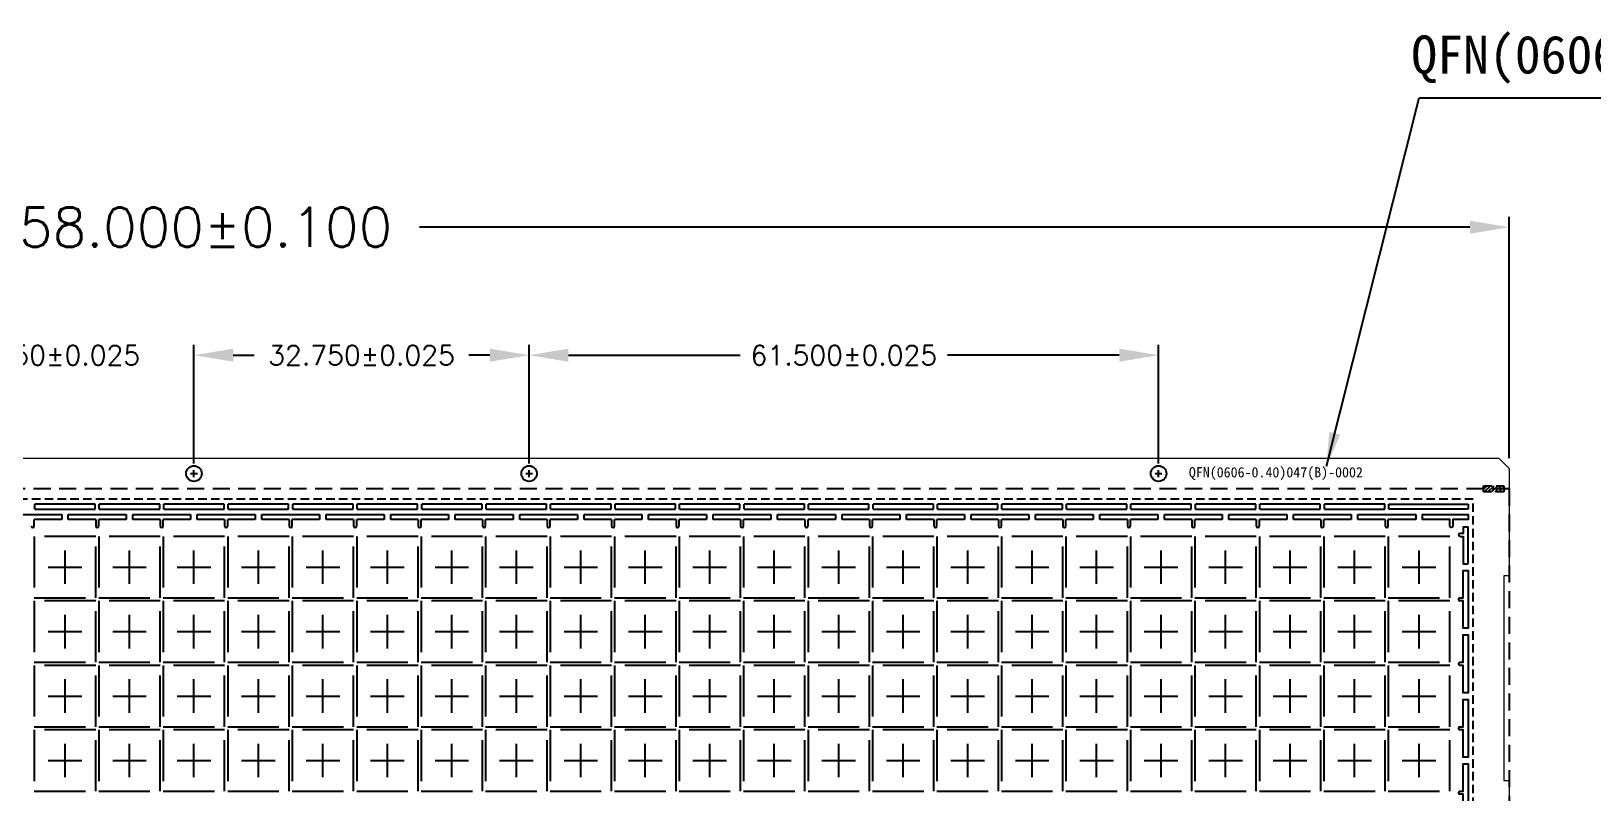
# Model space of a CAD drawing. Header units: inches. Extents: x 5 to 403, y 5 to 265.
# Drawn here: x 88.87 to 134.64, y 98.72 to 121.05 of the extents above; entities that cross this region are included whole.
import ezdxf

# ---------------------------------------------------------------- set-up
doc = ezdxf.new("R2010")
doc.units = ezdxf.units.IN
doc.header["$MEASUREMENT"] = 0
for name, pattern in [('CENTER', [2, 1.25, -0.25, 0.25, -0.25]), ('DASHED', [0.75, 0.5, -0.25]), ('HIDDEN', [0.375, 0.25, -0.125])]:
    doc.linetypes.add(name, pattern=pattern)
for name, color, linetype in [('1（实线、SECTION图示等）', 7, 'Continuous'), ('CEN(中心线)', 1, 'CENTER'), ('DIM(尺寸标注）', 4, 'Continuous'), ('EFFECTIVE AREA（塑封区域）', 4, 'HIDDEN'), ('PKG LINE（虚线）', 2, 'HIDDEN'), ('Tape(胶带、实线）', 4, 'Continuous')]:
    doc.layers.add(name, color=color, linetype=linetype)
doc.styles.add('SIMPLEX', font='SIMPLEX')
doc.styles.get("Standard").update_dxf_attribs({"font": ''})
doc.styles.add('宋体', font='')
doc.styles.get('Standard').set_extended_font_data('SimSun')
doc.styles.get('宋体').set_extended_font_data('SimSun')
doc.dimstyles.get("Standard").update_dxf_attribs({"dimtxt": 0.18, "dimasz": 0.18, "dimexe": 0.18, "dimexo": 0.0625, "dimgap": 0.09, "dimtad": 0, "dimtih": 1, "dimtoh": 1, "dimdec": 4, "dimzin": 0, "dimdsep": 46, "dimtxsty": 'Standard', "dimcen": 0.09, "dimadec": 0, "dimazin": 0, "dimtfac": 1, "dimtdec": 4, "dimtofl": 0, "dimtmove": 0, "dimatfit": 3, "dimfxl": 0, "dimtolj": 1, "dimtzin": 0, "dimarcsym": 0})

msp = doc.modelspace()

# ---------------------------------------------------------------- hatches: boundary and pattern name
at = {"layer": 'DIM(尺寸标注）'}
h = msp.add_hatch(dxfattribs=at)
h.set_pattern_fill('ANSI31', color=256, scale=0.6, style=0)
h.set_pattern_definition([(45, (-224.63369, 107.40307), (-0.053033009, 0.053033009), [])])
h.paths.add_polyline_path([(54.93635, 107.7195), (54.93635, 107.5395), (55.53635, 107.5395), (55.53635, 107.7195)])
h.paths.add_polyline_path([(54.93635, 85.9395), (54.93635, 86.1195), (55.53635, 86.1195), (55.53635, 85.9395)])
h.paths.add_polyline_path([(131.43635, 86.1195), (131.43635, 85.9395), (132.03635, 85.9395), (132.03635, 86.1195)])
h.paths.add_polyline_path([(131.43635, 107.5395), (131.43635, 107.7195), (132.03635, 107.7195), (132.03635, 107.5395)])

# ---------------------------------------------------------------- linework, layer by layer
at = {"layer": '1（实线、SECTION图示等）'}
for p, q in [((90.74135, 107.1795, 0.1444), (88.97135, 107.1795, 0.1444)), ((88.97135, 107.0295, 0.1444), (88.97135, 107.1795, 0.1444)), ((90.74135, 107.0295, 0.1444), (90.74135, 107.1795, 0.1444)), ((92.63135, 107.1795, 0.1444), (90.86135, 107.1795, 0.1444)), ((90.86135, 107.0295, 0.1444), (90.86135, 107.1795, 0.1444)), ((92.63135, 107.0295, 0.1444), (92.63135, 107.1795, 0.1444)), ((94.52135, 107.1795, 0.1444), (92.75135, 107.1795, 0.1444)), ((92.75135, 107.0295, 0.1444), (92.75135, 107.1795, 0.1444)), ((94.52135, 107.0295, 0.1444), (94.52135, 107.1795, 0.1444)), ((96.41135, 107.1795, 0.1444), (94.64135, 107.1795, 0.1444)), ((94.64135, 107.0295, 0.1444), (94.64135, 107.1795, 0.1444)), ((96.41135, 107.0295, 0.1444), (96.41135, 107.1795, 0.1444)), ((98.30135, 107.1795, 0.1444), (96.53135, 107.1795, 0.1444)), ((96.53135, 107.0295, 0.1444), (96.53135, 107.1795, 0.1444)), ((98.30135, 107.0295, 0.1444), (98.30135, 107.1795, 0.1444)), ((100.19135, 107.1795, 0.1444), (98.42135, 107.1795, 0.1444)), ((98.42135, 107.0295, 0.1444), (98.42135, 107.1795, 0.1444)), ((100.19135, 107.0295, 0.1444), (100.19135, 107.1795, 0.1444)), ((102.08135, 107.1795, 0.1444), (100.31135, 107.1795, 0.1444)), ((100.31135, 107.0295, 0.1444), (100.31135, 107.1795, 0.1444)), ((102.08135, 107.0295, 0.1444), (102.08135, 107.1795, 0.1444)), ((103.97135, 107.1795, 0.1444), (102.20135, 107.1795, 0.1444)), ((102.20135, 107.0295, 0.1444), (102.20135, 107.1795, 0.1444)), ((103.97135, 107.0295, 0.1444), (103.97135, 107.1795, 0.1444)), ((105.86135, 107.1795, 0.1444), (104.09135, 107.1795, 0.1444)), ((104.09135, 107.0295, 0.1444), (104.09135, 107.1795, 0.1444)), ((105.86135, 107.0295, 0.1444), (105.86135, 107.1795, 0.1444)), ((107.75135, 107.1795, 0.1444), (105.98135, 107.1795, 0.1444)), ((105.98135, 107.0295, 0.1444), (105.98135, 107.1795, 0.1444)), ((107.75135, 107.0295, 0.1444), (107.75135, 107.1795, 0.1444)), ((109.64135, 107.1795, 0.1444), (107.87135, 107.1795, 0.1444)), ((107.87135, 107.0295, 0.1444), (107.87135, 107.1795, 0.1444)), ((109.64135, 107.0295, 0.1444), (109.64135, 107.1795, 0.1444)), ((111.53135, 107.1795, 0.1444), (109.76135, 107.1795, 0.1444)), ((109.76135, 107.0295, 0.1444), (109.76135, 107.1795, 0.1444)), ((111.53135, 107.0295, 0.1444), (111.53135, 107.1795, 0.1444)), ((113.42135, 107.1795, 0.1444), (111.65135, 107.1795, 0.1444)), ((111.65135, 107.0295, 0.1444), (111.65135, 107.1795, 0.1444)), ((113.42135, 107.0295, 0.1444), (113.42135, 107.1795, 0.1444)), ((115.31135, 107.1795, 0.1444), (113.54135, 107.1795, 0.1444)), ((113.54135, 107.0295, 0.1444), (113.54135, 107.1795, 0.1444)), ((115.31135, 107.0295, 0.1444), (115.31135, 107.1795, 0.1444)), ((117.20135, 107.1795, 0.1444), (115.43135, 107.1795, 0.1444)), ((115.43135, 107.0295, 0.1444), (115.43135, 107.1795, 0.1444)), ((117.20135, 107.0295, 0.1444), (117.20135, 107.1795, 0.1444)), ((119.09135, 107.1795, 0.1444), (117.32135, 107.1795, 0.1444)), ((117.32135, 107.0295, 0.1444), (117.32135, 107.1795, 0.1444)), ((119.09135, 107.0295, 0.1444), (119.09135, 107.1795, 0.1444)), ((120.98135, 107.1795, 0.1444), (119.21135, 107.1795, 0.1444)), ((119.21135, 107.0295, 0.1444), (119.21135, 107.1795, 0.1444)), ((120.98135, 107.0295, 0.1444), (120.98135, 107.1795, 0.1444)), ((122.87135, 107.1795, 0.1444), (121.10135, 107.1795, 0.1444)), ((121.10135, 107.0295, 0.1444), (121.10135, 107.1795, 0.1444)), ((122.87135, 107.0295, 0.1444), (122.87135, 107.1795, 0.1444)), ((124.76135, 107.1795, 0.1444), (122.99135, 107.1795, 0.1444)), ((122.99135, 107.0295, 0.1444), (122.99135, 107.1795, 0.1444)), ((124.76135, 107.0295, 0.1444), (124.76135, 107.1795, 0.1444)), ((126.65135, 107.1795, 0.1444), (124.88135, 107.1795, 0.1444)), ((124.88135, 107.0295, 0.1444), (124.88135, 107.1795, 0.1444)), ((126.65135, 107.0295, 0.1444), (126.65135, 107.1795, 0.1444)), ((128.54135, 107.1795, 0.1444), (126.77135, 107.1795, 0.1444)), ((126.77135, 107.0295, 0.1444), (126.77135, 107.1795, 0.1444)), ((128.54135, 107.0295, 0.1444), (128.54135, 107.1795, 0.1444)), ((128.66135, 107.1795, 0.1444), (130.98635, 107.1795, 0.1444)), ((128.66135, 107.0295, 0.1444), (128.66135, 107.1795, 0.1444)), ((130.98635, 107.1795, 0.1444), (130.98635, 107.0295, 0.1444)), ((88.97135, 107.0295, 0.1444), (90.74135, 107.0295, 0.1444)), ((90.86135, 107.0295, 0.1444), (92.63135, 107.0295, 0.1444)), ((92.75135, 107.0295, 0.1444), (94.52135, 107.0295, 0.1444)), ((94.64135, 107.0295, 0.1444), (96.41135, 107.0295, 0.1444)), ((96.53135, 107.0295, 0.1444), (98.30135, 107.0295, 0.1444)), ((98.42135, 107.0295, 0.1444), (100.19135, 107.0295, 0.1444)), ((100.31135, 107.0295, 0.1444), (102.08135, 107.0295, 0.1444)), ((102.20135, 107.0295, 0.1444), (103.97135, 107.0295, 0.1444)), ((104.09135, 107.0295, 0.1444), (105.86135, 107.0295, 0.1444)), ((105.98135, 107.0295, 0.1444), (107.75135, 107.0295, 0.1444)), ((107.87135, 107.0295, 0.1444), (109.64135, 107.0295, 0.1444)), ((109.76135, 107.0295, 0.1444), (111.53135, 107.0295, 0.1444)), ((111.65135, 107.0295, 0.1444), (113.42135, 107.0295, 0.1444)), ((113.54135, 107.0295, 0.1444), (115.31135, 107.0295, 0.1444)), ((115.43135, 107.0295, 0.1444), (117.20135, 107.0295, 0.1444)), ((117.32135, 107.0295, 0.1444), (119.09135, 107.0295, 0.1444)), ((119.21135, 107.0295, 0.1444), (120.98135, 107.0295, 0.1444)), ((121.10135, 107.0295, 0.1444), (122.87135, 107.0295, 0.1444)), ((122.99135, 107.0295, 0.1444), (124.76135, 107.0295, 0.1444)), ((124.88135, 107.0295, 0.1444), (126.65135, 107.0295, 0.1444)), ((126.77135, 107.0295, 0.1444), (128.54135, 107.0295, 0.1444)), ((130.98635, 107.0295, 0.1444), (128.66135, 107.0295, 0.1444))]:
    msp.add_line(p, q, dxfattribs=at)
at = {"layer": '1（实线、SECTION图示等）', "ltscale": 10}
for p, q in [((88.06385, 106.8795, 0.1444), (89.75885, 106.8795, 0.1444)), ((89.75885, 106.7295, 0.1444), (88.95635, 106.7295, 0.1444)), ((88.95635, 106.5405, 0.1444), (88.95635, 106.7295, 0.1444)), ((89.75885, 106.8795, 0.1444), (89.75885, 106.7295, 0.1444)), ((89.95385, 106.7295, 0.1444), (89.95385, 106.8795, 0.1444)), ((89.95385, 106.8795, 0.1444), (91.64885, 106.8795, 0.1444)), ((90.75635, 106.7295, 0.1444), (89.95385, 106.7295, 0.1444)), ((90.75635, 106.7295, 0.1444), (90.75635, 106.5405, 0.1444)), ((91.64885, 106.7295, 0.1444), (90.84635, 106.7295, 0.1444)), ((90.84635, 106.5405, 0.1444), (90.84635, 106.7295, 0.1444)), ((91.64885, 106.8795, 0.1444), (91.64885, 106.7295, 0.1444)), ((91.84385, 106.7295, 0.1444), (91.84385, 106.8795, 0.1444)), ((91.84385, 106.8795, 0.1444), (93.53885, 106.8795, 0.1444)), ((92.64635, 106.7295, 0.1444), (91.84385, 106.7295, 0.1444)), ((92.64635, 106.7295, 0.1444), (92.64635, 106.5405, 0.1444)), ((93.53885, 106.7295, 0.1444), (92.73635, 106.7295, 0.1444)), ((92.73635, 106.5405, 0.1444), (92.73635, 106.7295, 0.1444)), ((93.53885, 106.8795, 0.1444), (93.53885, 106.7295, 0.1444)), ((93.73385, 106.7295, 0.1444), (93.73385, 106.8795, 0.1444)), ((93.73385, 106.8795, 0.1444), (95.42885, 106.8795, 0.1444)), ((94.53635, 106.7295, 0.1444), (93.73385, 106.7295, 0.1444)), ((94.53635, 106.7295, 0.1444), (94.53635, 106.5405, 0.1444)), ((95.42885, 106.7295, 0.1444), (94.62635, 106.7295, 0.1444)), ((94.62635, 106.5405, 0.1444), (94.62635, 106.7295, 0.1444)), ((95.42885, 106.8795, 0.1444), (95.42885, 106.7295, 0.1444)), ((95.62385, 106.7295, 0.1444), (95.62385, 106.8795, 0.1444)), ((95.62385, 106.8795, 0.1444), (97.31885, 106.8795, 0.1444)), ((96.42635, 106.7295, 0.1444), (95.62385, 106.7295, 0.1444)), ((96.42635, 106.7295, 0.1444), (96.42635, 106.5405, 0.1444)), ((97.31885, 106.7295, 0.1444), (96.51635, 106.7295, 0.1444)), ((96.51635, 106.5405, 0.1444), (96.51635, 106.7295, 0.1444)), ((97.31885, 106.8795, 0.1444), (97.31885, 106.7295, 0.1444)), ((97.51385, 106.7295, 0.1444), (97.51385, 106.8795, 0.1444)), ((97.51385, 106.8795, 0.1444), (99.20885, 106.8795, 0.1444)), ((98.31635, 106.7295, 0.1444), (97.51385, 106.7295, 0.1444)), ((98.31635, 106.7295, 0.1444), (98.31635, 106.5405, 0.1444)), ((99.20885, 106.7295, 0.1444), (98.40635, 106.7295, 0.1444)), ((98.40635, 106.5405, 0.1444), (98.40635, 106.7295, 0.1444)), ((99.20885, 106.8795, 0.1444), (99.20885, 106.7295, 0.1444)), ((99.40385, 106.7295, 0.1444), (99.40385, 106.8795, 0.1444)), ((99.40385, 106.8795, 0.1444), (101.09885, 106.8795, 0.1444)), ((100.20635, 106.7295, 0.1444), (99.40385, 106.7295, 0.1444)), ((100.20635, 106.7295, 0.1444), (100.20635, 106.5405, 0.1444)), ((101.09885, 106.7295, 0.1444), (100.29635, 106.7295, 0.1444)), ((100.29635, 106.5405, 0.1444), (100.29635, 106.7295, 0.1444)), ((101.09885, 106.8795, 0.1444), (101.09885, 106.7295, 0.1444)), ((101.29385, 106.7295, 0.1444), (101.29385, 106.8795, 0.1444)), ((101.29385, 106.8795, 0.1444), (102.98885, 106.8795, 0.1444)), ((102.09635, 106.7295, 0.1444), (101.29385, 106.7295, 0.1444)), ((102.09635, 106.7295, 0.1444), (102.09635, 106.5405, 0.1444)), ((102.98885, 106.7295, 0.1444), (102.18635, 106.7295, 0.1444)), ((102.18635, 106.5405, 0.1444), (102.18635, 106.7295, 0.1444)), ((102.98885, 106.8795, 0.1444), (102.98885, 106.7295, 0.1444)), ((103.18385, 106.7295, 0.1444), (103.18385, 106.8795, 0.1444)), ((103.18385, 106.8795, 0.1444), (104.87885, 106.8795, 0.1444)), ((103.98635, 106.7295, 0.1444), (103.18385, 106.7295, 0.1444)), ((103.98635, 106.7295, 0.1444), (103.98635, 106.5405, 0.1444)), ((104.87885, 106.7295, 0.1444), (104.07635, 106.7295, 0.1444)), ((104.07635, 106.5405, 0.1444), (104.07635, 106.7295, 0.1444)), ((104.87885, 106.8795, 0.1444), (104.87885, 106.7295, 0.1444)), ((105.07385, 106.7295, 0.1444), (105.07385, 106.8795, 0.1444)), ((105.07385, 106.8795, 0.1444), (106.76885, 106.8795, 0.1444)), ((105.87635, 106.7295, 0.1444), (105.07385, 106.7295, 0.1444)), ((105.87635, 106.7295, 0.1444), (105.87635, 106.5405, 0.1444)), ((106.76885, 106.7295, 0.1444), (105.96635, 106.7295, 0.1444)), ((105.96635, 106.5405, 0.1444), (105.96635, 106.7295, 0.1444)), ((106.76885, 106.8795, 0.1444), (106.76885, 106.7295, 0.1444)), ((106.96385, 106.7295, 0.1444), (106.96385, 106.8795, 0.1444)), ((106.96385, 106.8795, 0.1444), (108.65885, 106.8795, 0.1444)), ((107.76635, 106.7295, 0.1444), (106.96385, 106.7295, 0.1444)), ((107.76635, 106.7295, 0.1444), (107.76635, 106.5405, 0.1444)), ((108.65885, 106.7295, 0.1444), (107.85635, 106.7295, 0.1444)), ((107.85635, 106.5405, 0.1444), (107.85635, 106.7295, 0.1444)), ((108.65885, 106.8795, 0.1444), (108.65885, 106.7295, 0.1444)), ((108.85385, 106.7295, 0.1444), (108.85385, 106.8795, 0.1444)), ((108.85385, 106.8795, 0.1444), (110.54885, 106.8795, 0.1444)), ((109.65635, 106.7295, 0.1444), (108.85385, 106.7295, 0.1444)), ((109.65635, 106.7295, 0.1444), (109.65635, 106.5405, 0.1444)), ((110.54885, 106.7295, 0.1444), (109.74635, 106.7295, 0.1444)), ((109.74635, 106.5405, 0.1444), (109.74635, 106.7295, 0.1444)), ((110.54885, 106.8795, 0.1444), (110.54885, 106.7295, 0.1444)), ((110.74385, 106.7295, 0.1444), (110.74385, 106.8795, 0.1444)), ((110.74385, 106.8795, 0.1444), (112.43885, 106.8795, 0.1444)), ((111.54635, 106.7295, 0.1444), (110.74385, 106.7295, 0.1444)), ((111.54635, 106.7295, 0.1444), (111.54635, 106.5405, 0.1444)), ((112.43885, 106.7295, 0.1444), (111.63635, 106.7295, 0.1444)), ((111.63635, 106.5405, 0.1444), (111.63635, 106.7295, 0.1444)), ((112.43885, 106.8795, 0.1444), (112.43885, 106.7295, 0.1444)), ((112.63385, 106.7295, 0.1444), (112.63385, 106.8795, 0.1444)), ((112.63385, 106.8795, 0.1444), (114.32885, 106.8795, 0.1444)), ((113.43635, 106.7295, 0.1444), (112.63385, 106.7295, 0.1444)), ((113.43635, 106.7295, 0.1444), (113.43635, 106.5405, 0.1444)), ((114.32885, 106.7295, 0.1444), (113.52635, 106.7295, 0.1444)), ((113.52635, 106.5405, 0.1444), (113.52635, 106.7295, 0.1444)), ((114.32885, 106.8795, 0.1444), (114.32885, 106.7295, 0.1444)), ((114.52385, 106.7295, 0.1444), (114.52385, 106.8795, 0.1444)), ((114.52385, 106.8795, 0.1444), (116.21885, 106.8795, 0.1444)), ((115.32635, 106.7295, 0.1444), (114.52385, 106.7295, 0.1444)), ((115.32635, 106.7295, 0.1444), (115.32635, 106.5405, 0.1444)), ((116.21885, 106.7295, 0.1444), (115.41635, 106.7295, 0.1444)), ((115.41635, 106.5405, 0.1444), (115.41635, 106.7295, 0.1444)), ((116.21885, 106.8795, 0.1444), (116.21885, 106.7295, 0.1444)), ((116.41385, 106.7295, 0.1444), (116.41385, 106.8795, 0.1444)), ((116.41385, 106.8795, 0.1444), (118.10885, 106.8795, 0.1444)), ((117.21635, 106.7295, 0.1444), (116.41385, 106.7295, 0.1444)), ((117.21635, 106.7295, 0.1444), (117.21635, 106.5405, 0.1444)), ((118.10885, 106.7295, 0.1444), (117.30635, 106.7295, 0.1444)), ((117.30635, 106.5405, 0.1444), (117.30635, 106.7295, 0.1444)), ((118.10885, 106.8795, 0.1444), (118.10885, 106.7295, 0.1444)), ((118.30385, 106.7295, 0.1444), (118.30385, 106.8795, 0.1444)), ((118.30385, 106.8795, 0.1444), (119.99885, 106.8795, 0.1444)), ((119.10635, 106.7295, 0.1444), (118.30385, 106.7295, 0.1444)), ((119.10635, 106.7295, 0.1444), (119.10635, 106.5405, 0.1444)), ((119.99885, 106.7295, 0.1444), (119.19635, 106.7295, 0.1444)), ((119.19635, 106.5405, 0.1444), (119.19635, 106.7295, 0.1444)), ((119.99885, 106.8795, 0.1444), (119.99885, 106.7295, 0.1444)), ((120.19385, 106.7295, 0.1444), (120.19385, 106.8795, 0.1444)), ((120.19385, 106.8795, 0.1444), (121.88885, 106.8795, 0.1444)), ((120.99635, 106.7295, 0.1444), (120.19385, 106.7295, 0.1444)), ((120.99635, 106.7295, 0.1444), (120.99635, 106.5405, 0.1444)), ((121.88885, 106.7295, 0.1444), (121.08635, 106.7295, 0.1444)), ((121.08635, 106.5405, 0.1444), (121.08635, 106.7295, 0.1444)), ((121.88885, 106.8795, 0.1444), (121.88885, 106.7295, 0.1444)), ((122.08385, 106.7295, 0.1444), (122.08385, 106.8795, 0.1444)), ((122.08385, 106.8795, 0.1444), (123.77885, 106.8795, 0.1444)), ((122.88635, 106.7295, 0.1444), (122.08385, 106.7295, 0.1444)), ((122.88635, 106.7295, 0.1444), (122.88635, 106.5405, 0.1444)), ((123.77885, 106.7295, 0.1444), (122.97635, 106.7295, 0.1444)), ((122.97635, 106.5405, 0.1444), (122.97635, 106.7295, 0.1444)), ((123.77885, 106.8795, 0.1444), (123.77885, 106.7295, 0.1444)), ((123.97385, 106.7295, 0.1444), (123.97385, 106.8795, 0.1444)), ((123.97385, 106.8795, 0.1444), (125.66885, 106.8795, 0.1444)), ((124.77635, 106.7295, 0.1444), (123.97385, 106.7295, 0.1444)), ((124.77635, 106.7295, 0.1444), (124.77635, 106.5405, 0.1444)), ((125.66885, 106.7295, 0.1444), (124.86635, 106.7295, 0.1444)), ((124.86635, 106.5405, 0.1444), (124.86635, 106.7295, 0.1444)), ((125.66885, 106.8795, 0.1444), (125.66885, 106.7295, 0.1444)), ((125.86385, 106.7295, 0.1444), (125.86385, 106.8795, 0.1444)), ((125.86385, 106.8795, 0.1444), (127.55885, 106.8795, 0.1444)), ((126.66635, 106.7295, 0.1444), (125.86385, 106.7295, 0.1444)), ((126.66635, 106.7295, 0.1444), (126.66635, 106.5405, 0.1444)), ((127.55885, 106.7295, 0.1444), (126.75635, 106.7295, 0.1444)), ((126.75635, 106.5405, 0.1444), (126.75635, 106.7295, 0.1444)), ((127.55885, 106.8795, 0.1444), (127.55885, 106.7295, 0.1444)), ((127.75385, 106.7295, 0.1444), (127.75385, 106.8795, 0.1444)), ((127.75385, 106.8795, 0.1444), (129.44885, 106.8795, 0.1444)), ((128.55635, 106.7295, 0.1444), (127.75385, 106.7295, 0.1444)), ((128.55635, 106.7295, 0.1444), (128.55635, 106.5405, 0.1444)), ((129.44885, 106.7295, 0.1444), (128.64635, 106.7295, 0.1444)), ((128.64635, 106.5405, 0.1444), (128.64635, 106.7295, 0.1444)), ((129.44885, 106.8795, 0.1444), (129.44885, 106.7295, 0.1444))]:
    msp.add_line(p, q, dxfattribs=at)
at = {"layer": '1（实线、SECTION图示等）', "lineweight": 0, "elevation": 0.1444}
msp.add_lwpolyline([(55.08635, 108.5295), (131.88635, 108.5295), (132.18635, 108.2295), (132.18635, 105.0795), (132.03635, 105.0795), (132.03635, 99.0795), (132.18635, 99.0795), (132.18635, 94.5795), (132.03635, 94.5795), (132.03635, 88.5795), (132.18635, 88.5795), (132.18635, 85.4295), (131.88635, 85.1295), (55.08635, 85.1295)], dxfattribs=at)
at = {"layer": '1（实线、SECTION图示等）', "ltscale": 10, "elevation": 0.1444}
msp.add_lwpolyline([(130.53635, 106.5405, -1), (130.44635, 106.5405), (130.44635, 106.7295), (129.64385, 106.7295), (129.64385, 106.8795), (130.98635, 106.8795), (130.98635, 106.7295), (130.53635, 106.7295)], format="xyb", close=True, dxfattribs=at)
at = {"layer": '1（实线、SECTION图示等）', "elevation": 0.1444}
msp.add_lwpolyline([(130.98635, 105.432), (130.98635, 106.5045), (130.83635, 106.5045), (130.83635, 106.3245), (130.75235, 106.3245, 1), (130.75235, 106.2345), (130.83635, 106.2345), (130.83635, 105.432)], format="xyb", close=True, dxfattribs=at)
for points in [[(130.75235, 104.4345), (130.83635, 104.4345), (130.83635, 105.237), (130.98635, 105.237), (130.98635, 103.542), (130.83635, 103.542), (130.83635, 104.3445), (130.75235, 104.3445, -1), (130.75235, 104.4345, 1), (130.75235, 104.3445)], [(130.75235, 102.5445), (130.83635, 102.5445), (130.83635, 103.347), (130.98635, 103.347), (130.98635, 101.652), (130.83635, 101.652), (130.83635, 102.4545), (130.75235, 102.4545, -1), (130.75235, 102.5445, 1), (130.75235, 102.4545)], [(130.75235, 100.6545), (130.83635, 100.6545), (130.83635, 101.457), (130.98635, 101.457), (130.98635, 99.762), (130.83635, 99.762), (130.83635, 100.5645), (130.75235, 100.5645, -1), (130.75235, 100.6545, 1), (130.75235, 100.5645)], [(130.75235, 98.7645), (130.83635, 98.7645), (130.83635, 99.567), (130.98635, 99.567), (130.98635, 97.872), (130.83635, 97.872), (130.83635, 98.6745), (130.75235, 98.6745, -1), (130.75235, 98.7645, 1), (130.75235, 98.6745)]]:
    msp.add_lwpolyline(points, format="xyb", dxfattribs=at)
at = {"layer": '1（实线、SECTION图示等）'}
for centre in [(93.63635, 108.0759, 0.1444), (103.46135, 108.0759, 0.1444), (121.91135, 108.0759, 0.1444)]:
    msp.add_circle(centre, 0.2286, dxfattribs=at)
at = {"layer": '1（实线、SECTION图示等）', "ltscale": 10}
for centre in [(88.91135, 106.5405, 0.1444), (90.80135, 106.5405, 0.1444), (92.69135, 106.5405, 0.1444), (94.58135, 106.5405, 0.1444), (96.47135, 106.5405, 0.1444), (98.36135, 106.5405, 0.1444), (100.25135, 106.5405, 0.1444), (102.14135, 106.5405, 0.1444), (104.03135, 106.5405, 0.1444), (105.92135, 106.5405, 0.1444), (107.81135, 106.5405, 0.1444), (109.70135, 106.5405, 0.1444), (111.59135, 106.5405, 0.1444), (113.48135, 106.5405, 0.1444), (115.37135, 106.5405, 0.1444), (117.26135, 106.5405, 0.1444), (119.15135, 106.5405, 0.1444), (121.04135, 106.5405, 0.1444), (122.93135, 106.5405, 0.1444), (124.82135, 106.5405, 0.1444), (126.71135, 106.5405, 0.1444), (128.60135, 106.5405, 0.1444)]:
    msp.add_arc(centre, 0.045, 180, 0, dxfattribs=at)
at = {"layer": 'CEN(中心线)', "linetype": 'CENTER', "ltscale": 1.6}
for p, q in [((89.85635, 104.84251, 0.1444), (89.85635, 105.82649, 0.1444)), ((91.74635, 104.84251, 0.1444), (91.74635, 105.82649, 0.1444)), ((93.63635, 104.84251, 0.1444), (93.63635, 105.82649, 0.1444)), ((95.52635, 104.84251, 0.1444), (95.52635, 105.82649, 0.1444)), ((97.41635, 104.84251, 0.1444), (97.41635, 105.82649, 0.1444)), ((99.30635, 104.84251, 0.1444), (99.30635, 105.82649, 0.1444)), ((101.19635, 104.84251, 0.1444), (101.19635, 105.82649, 0.1444)), ((103.08635, 104.84251, 0.1444), (103.08635, 105.82649, 0.1444)), ((104.97635, 104.84251, 0.1444), (104.97635, 105.82649, 0.1444)), ((106.86635, 104.84251, 0.1444), (106.86635, 105.82649, 0.1444)), ((108.75635, 104.84251, 0.1444), (108.75635, 105.82649, 0.1444)), ((110.64635, 104.84251, 0.1444), (110.64635, 105.82649, 0.1444)), ((112.53635, 104.84251, 0.1444), (112.53635, 105.82649, 0.1444)), ((114.42635, 104.84251, 0.1444), (114.42635, 105.82649, 0.1444)), ((116.31635, 104.84251, 0.1444), (116.31635, 105.82649, 0.1444)), ((118.20635, 104.84251, 0.1444), (118.20635, 105.82649, 0.1444)), ((120.09635, 104.84251, 0.1444), (120.09635, 105.82649, 0.1444)), ((121.98635, 104.84251, 0.1444), (121.98635, 105.82649, 0.1444)), ((123.87635, 104.84251, 0.1444), (123.87635, 105.82649, 0.1444)), ((125.76635, 104.84251, 0.1444), (125.76635, 105.82649, 0.1444)), ((127.65635, 104.84251, 0.1444), (127.65635, 105.82649, 0.1444)), ((129.54635, 104.84251, 0.1444), (129.54635, 105.82649, 0.1444)), ((89.36436, 105.3345, 0.1444), (90.34834, 105.3345, 0.1444)), ((91.25436, 105.3345, 0.1444), (92.23834, 105.3345, 0.1444)), ((93.14436, 105.3345, 0.1444), (94.12834, 105.3345, 0.1444)), ((95.03436, 105.3345, 0.1444), (96.01834, 105.3345, 0.1444)), ((96.92436, 105.3345, 0.1444), (97.90834, 105.3345, 0.1444)), ((98.81436, 105.3345, 0.1444), (99.79834, 105.3345, 0.1444)), ((100.70436, 105.3345, 0.1444), (101.68834, 105.3345, 0.1444)), ((102.59436, 105.3345, 0.1444), (103.57834, 105.3345, 0.1444)), ((104.48436, 105.3345, 0.1444), (105.46834, 105.3345, 0.1444)), ((106.37436, 105.3345, 0.1444), (107.35834, 105.3345, 0.1444)), ((108.26436, 105.3345, 0.1444), (109.24834, 105.3345, 0.1444)), ((110.15436, 105.3345, 0.1444), (111.13834, 105.3345, 0.1444)), ((112.04436, 105.3345, 0.1444), (113.02834, 105.3345, 0.1444)), ((113.93436, 105.3345, 0.1444), (114.91834, 105.3345, 0.1444)), ((115.82436, 105.3345, 0.1444), (116.80834, 105.3345, 0.1444)), ((117.71436, 105.3345, 0.1444), (118.69834, 105.3345, 0.1444)), ((119.60436, 105.3345, 0.1444), (120.58834, 105.3345, 0.1444)), ((121.49436, 105.3345, 0.1444), (122.47834, 105.3345, 0.1444)), ((123.38436, 105.3345, 0.1444), (124.36834, 105.3345, 0.1444)), ((125.27436, 105.3345, 0.1444), (126.25834, 105.3345, 0.1444)), ((127.16436, 105.3345, 0.1444), (128.14834, 105.3345, 0.1444)), ((129.05436, 105.3345, 0.1444), (130.03834, 105.3345, 0.1444)), ((89.85635, 102.95251, 0.1444), (89.85635, 103.93649, 0.1444)), ((91.74635, 102.95251, 0.1444), (91.74635, 103.93649, 0.1444)), ((93.63635, 102.95251, 0.1444), (93.63635, 103.93649, 0.1444)), ((95.52635, 102.95251, 0.1444), (95.52635, 103.93649, 0.1444)), ((97.41635, 102.95251, 0.1444), (97.41635, 103.93649, 0.1444)), ((99.30635, 102.95251, 0.1444), (99.30635, 103.93649, 0.1444)), ((101.19635, 102.95251, 0.1444), (101.19635, 103.93649, 0.1444)), ((103.08635, 102.95251, 0.1444), (103.08635, 103.93649, 0.1444)), ((104.97635, 102.95251, 0.1444), (104.97635, 103.93649, 0.1444)), ((106.86635, 102.95251, 0.1444), (106.86635, 103.93649, 0.1444)), ((108.75635, 102.95251, 0.1444), (108.75635, 103.93649, 0.1444)), ((110.64635, 102.95251, 0.1444), (110.64635, 103.93649, 0.1444)), ((112.53635, 102.95251, 0.1444), (112.53635, 103.93649, 0.1444)), ((114.42635, 102.95251, 0.1444), (114.42635, 103.93649, 0.1444)), ((116.31635, 102.95251, 0.1444), (116.31635, 103.93649, 0.1444)), ((118.20635, 102.95251, 0.1444), (118.20635, 103.93649, 0.1444)), ((120.09635, 102.95251, 0.1444), (120.09635, 103.93649, 0.1444)), ((121.98635, 102.95251, 0.1444), (121.98635, 103.93649, 0.1444)), ((123.87635, 102.95251, 0.1444), (123.87635, 103.93649, 0.1444)), ((125.76635, 102.95251, 0.1444), (125.76635, 103.93649, 0.1444)), ((127.65635, 102.95251, 0.1444), (127.65635, 103.93649, 0.1444)), ((129.54635, 102.95251, 0.1444), (129.54635, 103.93649, 0.1444)), ((89.36436, 103.4445, 0.1444), (90.34834, 103.4445, 0.1444)), ((91.25436, 103.4445, 0.1444), (92.23834, 103.4445, 0.1444)), ((93.14436, 103.4445, 0.1444), (94.12834, 103.4445, 0.1444)), ((95.03436, 103.4445, 0.1444), (96.01834, 103.4445, 0.1444)), ((96.92436, 103.4445, 0.1444), (97.90834, 103.4445, 0.1444)), ((98.81436, 103.4445, 0.1444), (99.79834, 103.4445, 0.1444)), ((100.70436, 103.4445, 0.1444), (101.68834, 103.4445, 0.1444)), ((102.59436, 103.4445, 0.1444), (103.57834, 103.4445, 0.1444)), ((104.48436, 103.4445, 0.1444), (105.46834, 103.4445, 0.1444)), ((106.37436, 103.4445, 0.1444), (107.35834, 103.4445, 0.1444)), ((108.26436, 103.4445, 0.1444), (109.24834, 103.4445, 0.1444)), ((110.15436, 103.4445, 0.1444), (111.13834, 103.4445, 0.1444)), ((112.04436, 103.4445, 0.1444), (113.02834, 103.4445, 0.1444)), ((113.93436, 103.4445, 0.1444), (114.91834, 103.4445, 0.1444)), ((115.82436, 103.4445, 0.1444), (116.80834, 103.4445, 0.1444)), ((117.71436, 103.4445, 0.1444), (118.69834, 103.4445, 0.1444)), ((119.60436, 103.4445, 0.1444), (120.58834, 103.4445, 0.1444)), ((121.49436, 103.4445, 0.1444), (122.47834, 103.4445, 0.1444)), ((123.38436, 103.4445, 0.1444), (124.36834, 103.4445, 0.1444)), ((125.27436, 103.4445, 0.1444), (126.25834, 103.4445, 0.1444)), ((127.16436, 103.4445, 0.1444), (128.14834, 103.4445, 0.1444)), ((129.05436, 103.4445, 0.1444), (130.03834, 103.4445, 0.1444)), ((89.85635, 101.06251, 0.1444), (89.85635, 102.04649, 0.1444)), ((91.74635, 101.06251, 0.1444), (91.74635, 102.04649, 0.1444)), ((93.63635, 101.06251, 0.1444), (93.63635, 102.04649, 0.1444)), ((95.52635, 101.06251, 0.1444), (95.52635, 102.04649, 0.1444)), ((97.41635, 101.06251, 0.1444), (97.41635, 102.04649, 0.1444)), ((99.30635, 101.06251, 0.1444), (99.30635, 102.04649, 0.1444)), ((101.19635, 101.06251, 0.1444), (101.19635, 102.04649, 0.1444)), ((103.08635, 101.06251, 0.1444), (103.08635, 102.04649, 0.1444)), ((104.97635, 101.06251, 0.1444), (104.97635, 102.04649, 0.1444)), ((106.86635, 101.06251, 0.1444), (106.86635, 102.04649, 0.1444)), ((108.75635, 101.06251, 0.1444), (108.75635, 102.04649, 0.1444)), ((110.64635, 101.06251, 0.1444), (110.64635, 102.04649, 0.1444)), ((112.53635, 101.06251, 0.1444), (112.53635, 102.04649, 0.1444)), ((114.42635, 101.06251, 0.1444), (114.42635, 102.04649, 0.1444)), ((116.31635, 101.06251, 0.1444), (116.31635, 102.04649, 0.1444)), ((118.20635, 101.06251, 0.1444), (118.20635, 102.04649, 0.1444)), ((120.09635, 101.06251, 0.1444), (120.09635, 102.04649, 0.1444)), ((121.98635, 101.06251, 0.1444), (121.98635, 102.04649, 0.1444)), ((123.87635, 101.06251, 0.1444), (123.87635, 102.04649, 0.1444)), ((125.76635, 101.06251, 0.1444), (125.76635, 102.04649, 0.1444)), ((127.65635, 101.06251, 0.1444), (127.65635, 102.04649, 0.1444)), ((129.54635, 101.06251, 0.1444), (129.54635, 102.04649, 0.1444)), ((89.36436, 101.5545, 0.1444), (90.34834, 101.5545, 0.1444)), ((91.25436, 101.5545, 0.1444), (92.23834, 101.5545, 0.1444)), ((93.14436, 101.5545, 0.1444), (94.12834, 101.5545, 0.1444)), ((95.03436, 101.5545, 0.1444), (96.01834, 101.5545, 0.1444)), ((96.92436, 101.5545, 0.1444), (97.90834, 101.5545, 0.1444)), ((98.81436, 101.5545, 0.1444), (99.79834, 101.5545, 0.1444)), ((100.70436, 101.5545, 0.1444), (101.68834, 101.5545, 0.1444)), ((102.59436, 101.5545, 0.1444), (103.57834, 101.5545, 0.1444)), ((104.48436, 101.5545, 0.1444), (105.46834, 101.5545, 0.1444)), ((106.37436, 101.5545, 0.1444), (107.35834, 101.5545, 0.1444)), ((108.26436, 101.5545, 0.1444), (109.24834, 101.5545, 0.1444)), ((110.15436, 101.5545, 0.1444), (111.13834, 101.5545, 0.1444)), ((112.04436, 101.5545, 0.1444), (113.02834, 101.5545, 0.1444)), ((113.93436, 101.5545, 0.1444), (114.91834, 101.5545, 0.1444)), ((115.82436, 101.5545, 0.1444), (116.80834, 101.5545, 0.1444)), ((117.71436, 101.5545, 0.1444), (118.69834, 101.5545, 0.1444)), ((119.60436, 101.5545, 0.1444), (120.58834, 101.5545, 0.1444)), ((121.49436, 101.5545, 0.1444), (122.47834, 101.5545, 0.1444)), ((123.38436, 101.5545, 0.1444), (124.36834, 101.5545, 0.1444)), ((125.27436, 101.5545, 0.1444), (126.25834, 101.5545, 0.1444)), ((127.16436, 101.5545, 0.1444), (128.14834, 101.5545, 0.1444)), ((129.05436, 101.5545, 0.1444), (130.03834, 101.5545, 0.1444)), ((89.85635, 99.17251, 0.1444), (89.85635, 100.15649, 0.1444)), ((91.74635, 99.17251, 0.1444), (91.74635, 100.15649, 0.1444)), ((93.63635, 99.17251, 0.1444), (93.63635, 100.15649, 0.1444)), ((95.52635, 99.17251, 0.1444), (95.52635, 100.15649, 0.1444)), ((97.41635, 99.17251, 0.1444), (97.41635, 100.15649, 0.1444)), ((99.30635, 99.17251, 0.1444), (99.30635, 100.15649, 0.1444)), ((101.19635, 99.17251, 0.1444), (101.19635, 100.15649, 0.1444)), ((103.08635, 99.17251, 0.1444), (103.08635, 100.15649, 0.1444)), ((104.97635, 99.17251, 0.1444), (104.97635, 100.15649, 0.1444)), ((106.86635, 99.17251, 0.1444), (106.86635, 100.15649, 0.1444)), ((108.75635, 99.17251, 0.1444), (108.75635, 100.15649, 0.1444)), ((110.64635, 99.17251, 0.1444), (110.64635, 100.15649, 0.1444)), ((112.53635, 99.17251, 0.1444), (112.53635, 100.15649, 0.1444)), ((114.42635, 99.17251, 0.1444), (114.42635, 100.15649, 0.1444)), ((116.31635, 99.17251, 0.1444), (116.31635, 100.15649, 0.1444)), ((118.20635, 99.17251, 0.1444), (118.20635, 100.15649, 0.1444)), ((120.09635, 99.17251, 0.1444), (120.09635, 100.15649, 0.1444)), ((121.98635, 99.17251, 0.1444), (121.98635, 100.15649, 0.1444)), ((123.87635, 99.17251, 0.1444), (123.87635, 100.15649, 0.1444)), ((125.76635, 99.17251, 0.1444), (125.76635, 100.15649, 0.1444)), ((127.65635, 99.17251, 0.1444), (127.65635, 100.15649, 0.1444)), ((129.54635, 99.17251, 0.1444), (129.54635, 100.15649, 0.1444)), ((89.36436, 99.6645, 0.1444), (90.34834, 99.6645, 0.1444)), ((91.25436, 99.6645, 0.1444), (92.23834, 99.6645, 0.1444)), ((93.14436, 99.6645, 0.1444), (94.12834, 99.6645, 0.1444)), ((95.03436, 99.6645, 0.1444), (96.01834, 99.6645, 0.1444)), ((96.92436, 99.6645, 0.1444), (97.90834, 99.6645, 0.1444)), ((98.81436, 99.6645, 0.1444), (99.79834, 99.6645, 0.1444)), ((100.70436, 99.6645, 0.1444), (101.68834, 99.6645, 0.1444)), ((102.59436, 99.6645, 0.1444), (103.57834, 99.6645, 0.1444)), ((104.48436, 99.6645, 0.1444), (105.46834, 99.6645, 0.1444)), ((106.37436, 99.6645, 0.1444), (107.35834, 99.6645, 0.1444)), ((108.26436, 99.6645, 0.1444), (109.24834, 99.6645, 0.1444)), ((110.15436, 99.6645, 0.1444), (111.13834, 99.6645, 0.1444)), ((112.04436, 99.6645, 0.1444), (113.02834, 99.6645, 0.1444)), ((113.93436, 99.6645, 0.1444), (114.91834, 99.6645, 0.1444)), ((115.82436, 99.6645, 0.1444), (116.80834, 99.6645, 0.1444)), ((117.71436, 99.6645, 0.1444), (118.69834, 99.6645, 0.1444)), ((119.60436, 99.6645, 0.1444), (120.58834, 99.6645, 0.1444)), ((121.49436, 99.6645, 0.1444), (122.47834, 99.6645, 0.1444)), ((123.38436, 99.6645, 0.1444), (124.36834, 99.6645, 0.1444)), ((125.27436, 99.6645, 0.1444), (126.25834, 99.6645, 0.1444)), ((127.16436, 99.6645, 0.1444), (128.14834, 99.6645, 0.1444)), ((129.05436, 99.6645, 0.1444), (130.03834, 99.6645, 0.1444))]:
    msp.add_line(p, q, dxfattribs=at)
at = {"layer": 'DIM(尺寸标注）'}
for p, q in [((132.18635, 108.5295, 0.1444), (132.18635, 115.60055, 0.1444)), ((131.03635, 115.30055, 0.1444), (100.24825, 115.30055, 0.1444)), ((93.63635, 108.3759, 0.1444), (93.63635, 111.8473, 0.1444)), ((93.63635, 108.3759, 0.1444), (93.63635, 111.8473, 0.1444)), ((103.46135, 108.3759, 0.1444), (103.46135, 111.8473, 0.1444)), ((103.46135, 108.3759, 0.1444), (103.46135, 111.8473, 0.1444)), ((121.91135, 108.3759, 0.1444), (121.91135, 111.8473, 0.1444)), ((121.91135, 108.3759, 0.1444), (121.91135, 111.8473, 0.1444)), ((94.78635, 111.5473, 0.1444), (95.40123, 111.5473, 0.1444)), ((94.78635, 111.5473, 0.1444), (95.40123, 111.5473, 0.1444)), ((102.31135, 111.5473, 0.1444), (101.69647, 111.5473, 0.1444)), ((104.61135, 111.5473, 0.1444), (109.64825, 111.5473, 0.1444)), ((120.76135, 111.5473, 0.1444), (115.72444, 111.5473, 0.1444)), ((93.53635, 108.0759, 0.1444), (93.73635, 108.0759, 0.1444)), ((93.63635, 107.9759, 0.1444), (93.63635, 108.1759, 0.1444)), ((103.36135, 108.0759, 0.1444), (103.56135, 108.0759, 0.1444)), ((103.46135, 107.9759, 0.1444), (103.46135, 108.1759, 0.1444)), ((121.81135, 108.0759, 0.1444), (122.01135, 108.0759, 0.1444)), ((121.91135, 107.9759, 0.1444), (121.91135, 108.1759, 0.1444))]:
    msp.add_line(p, q, dxfattribs=at)
at = {"layer": 'DIM(尺寸标注）', "linetype": 'HIDDEN', "elevation": 0.1444}
msp.add_lwpolyline([(132.03635, 107.7195), (132.03635, 107.5395), (131.43635, 107.5395), (131.43635, 107.7195)], close=True, dxfattribs=at)
at = {"layer": 'DIM(尺寸标注）'}
for points in [[(131.03635, 115.49222, 0.1444), (131.03635, 115.10888, 0.1444), (132.18635, 115.30055, 0.1444)], [(94.78635, 111.73897, 0.1444), (94.78635, 111.35563, 0.1444), (93.63635, 111.5473, 0.1444)], [(94.78635, 111.73897, 0.1444), (94.78635, 111.35563, 0.1444), (93.63635, 111.5473, 0.1444)], [(102.31135, 111.73897, 0.1444), (102.31135, 111.35563, 0.1444), (103.46135, 111.5473, 0.1444)], [(104.61135, 111.73897, 0.1444), (104.61135, 111.35563, 0.1444), (103.46135, 111.5473, 0.1444)], [(120.76135, 111.73897, 0.1444), (120.76135, 111.35563, 0.1444), (121.91135, 111.5473, 0.1444)]]:
    msp.add_solid(points, dxfattribs=at)
at = {"layer": 'EFFECTIVE AREA（塑封区域）'}
for p, q in [((131.13635, 107.3295, 0.1444), (56.13635, 107.3295, 0.1444)), ((131.13635, 86.3295, 0.1444), (131.13635, 107.3295, 0.1444))]:
    msp.add_line(p, q, dxfattribs=at)
at = {"layer": 'EFFECTIVE AREA（塑封区域）', "elevation": 0.1444}
msp.add_lwpolyline([(131.13635, 86.3295), (131.13635, 107.3295), (56.13635, 107.3295)], dxfattribs=at)
at = {"layer": 'PKG LINE（虚线）', "color": 2, "linetype": 'CENTER', "ltscale": 1.2, "elevation": 0.1444}
for points in [[(88.95635, 104.4345), (90.75635, 104.4345), (90.75635, 106.2345), (88.95635, 106.2345)], [(90.84635, 104.4345), (92.64635, 104.4345), (92.64635, 106.2345), (90.84635, 106.2345)], [(92.73635, 104.4345), (94.53635, 104.4345), (94.53635, 106.2345), (92.73635, 106.2345)], [(94.62635, 104.4345), (96.42635, 104.4345), (96.42635, 106.2345), (94.62635, 106.2345)], [(96.51635, 104.4345), (98.31635, 104.4345), (98.31635, 106.2345), (96.51635, 106.2345)], [(98.40635, 104.4345), (100.20635, 104.4345), (100.20635, 106.2345), (98.40635, 106.2345)], [(100.29635, 104.4345), (102.09635, 104.4345), (102.09635, 106.2345), (100.29635, 106.2345)], [(102.18635, 104.4345), (103.98635, 104.4345), (103.98635, 106.2345), (102.18635, 106.2345)], [(104.07635, 104.4345), (105.87635, 104.4345), (105.87635, 106.2345), (104.07635, 106.2345)], [(105.96635, 104.4345), (107.76635, 104.4345), (107.76635, 106.2345), (105.96635, 106.2345)], [(107.85635, 104.4345), (109.65635, 104.4345), (109.65635, 106.2345), (107.85635, 106.2345)], [(109.74635, 104.4345), (111.54635, 104.4345), (111.54635, 106.2345), (109.74635, 106.2345)], [(111.63635, 104.4345), (113.43635, 104.4345), (113.43635, 106.2345), (111.63635, 106.2345)], [(113.52635, 104.4345), (115.32635, 104.4345), (115.32635, 106.2345), (113.52635, 106.2345)], [(115.41635, 104.4345), (117.21635, 104.4345), (117.21635, 106.2345), (115.41635, 106.2345)], [(117.30635, 104.4345), (119.10635, 104.4345), (119.10635, 106.2345), (117.30635, 106.2345)], [(119.19635, 104.4345), (120.99635, 104.4345), (120.99635, 106.2345), (119.19635, 106.2345)], [(121.08635, 104.4345), (122.88635, 104.4345), (122.88635, 106.2345), (121.08635, 106.2345)], [(122.97635, 104.4345), (124.77635, 104.4345), (124.77635, 106.2345), (122.97635, 106.2345)], [(124.86635, 104.4345), (126.66635, 104.4345), (126.66635, 106.2345), (124.86635, 106.2345)], [(126.75635, 104.4345), (128.55635, 104.4345), (128.55635, 106.2345), (126.75635, 106.2345)], [(128.64635, 104.4345), (130.44635, 104.4345), (130.44635, 106.2345), (128.64635, 106.2345)], [(88.95635, 102.5445), (90.75635, 102.5445), (90.75635, 104.3445), (88.95635, 104.3445)], [(90.84635, 102.5445), (92.64635, 102.5445), (92.64635, 104.3445), (90.84635, 104.3445)], [(92.73635, 102.5445), (94.53635, 102.5445), (94.53635, 104.3445), (92.73635, 104.3445)], [(94.62635, 102.5445), (96.42635, 102.5445), (96.42635, 104.3445), (94.62635, 104.3445)], [(96.51635, 102.5445), (98.31635, 102.5445), (98.31635, 104.3445), (96.51635, 104.3445)], [(98.40635, 102.5445), (100.20635, 102.5445), (100.20635, 104.3445), (98.40635, 104.3445)], [(100.29635, 102.5445), (102.09635, 102.5445), (102.09635, 104.3445), (100.29635, 104.3445)], [(102.18635, 102.5445), (103.98635, 102.5445), (103.98635, 104.3445), (102.18635, 104.3445)], [(104.07635, 102.5445), (105.87635, 102.5445), (105.87635, 104.3445), (104.07635, 104.3445)], [(105.96635, 102.5445), (107.76635, 102.5445), (107.76635, 104.3445), (105.96635, 104.3445)], [(107.85635, 102.5445), (109.65635, 102.5445), (109.65635, 104.3445), (107.85635, 104.3445)], [(109.74635, 102.5445), (111.54635, 102.5445), (111.54635, 104.3445), (109.74635, 104.3445)], [(111.63635, 102.5445), (113.43635, 102.5445), (113.43635, 104.3445), (111.63635, 104.3445)], [(113.52635, 102.5445), (115.32635, 102.5445), (115.32635, 104.3445), (113.52635, 104.3445)], [(115.41635, 102.5445), (117.21635, 102.5445), (117.21635, 104.3445), (115.41635, 104.3445)], [(117.30635, 102.5445), (119.10635, 102.5445), (119.10635, 104.3445), (117.30635, 104.3445)], [(119.19635, 102.5445), (120.99635, 102.5445), (120.99635, 104.3445), (119.19635, 104.3445)], [(121.08635, 102.5445), (122.88635, 102.5445), (122.88635, 104.3445), (121.08635, 104.3445)], [(122.97635, 102.5445), (124.77635, 102.5445), (124.77635, 104.3445), (122.97635, 104.3445)], [(124.86635, 102.5445), (126.66635, 102.5445), (126.66635, 104.3445), (124.86635, 104.3445)], [(126.75635, 102.5445), (128.55635, 102.5445), (128.55635, 104.3445), (126.75635, 104.3445)], [(128.64635, 102.5445), (130.44635, 102.5445), (130.44635, 104.3445), (128.64635, 104.3445)], [(88.95635, 100.6545), (90.75635, 100.6545), (90.75635, 102.4545), (88.95635, 102.4545)], [(90.84635, 100.6545), (92.64635, 100.6545), (92.64635, 102.4545), (90.84635, 102.4545)], [(92.73635, 100.6545), (94.53635, 100.6545), (94.53635, 102.4545), (92.73635, 102.4545)], [(94.62635, 100.6545), (96.42635, 100.6545), (96.42635, 102.4545), (94.62635, 102.4545)], [(96.51635, 100.6545), (98.31635, 100.6545), (98.31635, 102.4545), (96.51635, 102.4545)], [(98.40635, 100.6545), (100.20635, 100.6545), (100.20635, 102.4545), (98.40635, 102.4545)], [(100.29635, 100.6545), (102.09635, 100.6545), (102.09635, 102.4545), (100.29635, 102.4545)], [(102.18635, 100.6545), (103.98635, 100.6545), (103.98635, 102.4545), (102.18635, 102.4545)], [(104.07635, 100.6545), (105.87635, 100.6545), (105.87635, 102.4545), (104.07635, 102.4545)], [(105.96635, 100.6545), (107.76635, 100.6545), (107.76635, 102.4545), (105.96635, 102.4545)], [(107.85635, 100.6545), (109.65635, 100.6545), (109.65635, 102.4545), (107.85635, 102.4545)], [(109.74635, 100.6545), (111.54635, 100.6545), (111.54635, 102.4545), (109.74635, 102.4545)], [(111.63635, 100.6545), (113.43635, 100.6545), (113.43635, 102.4545), (111.63635, 102.4545)], [(113.52635, 100.6545), (115.32635, 100.6545), (115.32635, 102.4545), (113.52635, 102.4545)], [(115.41635, 100.6545), (117.21635, 100.6545), (117.21635, 102.4545), (115.41635, 102.4545)], [(117.30635, 100.6545), (119.10635, 100.6545), (119.10635, 102.4545), (117.30635, 102.4545)], [(119.19635, 100.6545), (120.99635, 100.6545), (120.99635, 102.4545), (119.19635, 102.4545)], [(121.08635, 100.6545), (122.88635, 100.6545), (122.88635, 102.4545), (121.08635, 102.4545)], [(122.97635, 100.6545), (124.77635, 100.6545), (124.77635, 102.4545), (122.97635, 102.4545)], [(124.86635, 100.6545), (126.66635, 100.6545), (126.66635, 102.4545), (124.86635, 102.4545)], [(126.75635, 100.6545), (128.55635, 100.6545), (128.55635, 102.4545), (126.75635, 102.4545)], [(128.64635, 100.6545), (130.44635, 100.6545), (130.44635, 102.4545), (128.64635, 102.4545)], [(88.95635, 98.7645), (90.75635, 98.7645), (90.75635, 100.5645), (88.95635, 100.5645)], [(90.84635, 98.7645), (92.64635, 98.7645), (92.64635, 100.5645), (90.84635, 100.5645)], [(92.73635, 98.7645), (94.53635, 98.7645), (94.53635, 100.5645), (92.73635, 100.5645)], [(94.62635, 98.7645), (96.42635, 98.7645), (96.42635, 100.5645), (94.62635, 100.5645)], [(96.51635, 98.7645), (98.31635, 98.7645), (98.31635, 100.5645), (96.51635, 100.5645)], [(98.40635, 98.7645), (100.20635, 98.7645), (100.20635, 100.5645), (98.40635, 100.5645)], [(100.29635, 98.7645), (102.09635, 98.7645), (102.09635, 100.5645), (100.29635, 100.5645)], [(102.18635, 98.7645), (103.98635, 98.7645), (103.98635, 100.5645), (102.18635, 100.5645)], [(104.07635, 98.7645), (105.87635, 98.7645), (105.87635, 100.5645), (104.07635, 100.5645)], [(105.96635, 98.7645), (107.76635, 98.7645), (107.76635, 100.5645), (105.96635, 100.5645)], [(107.85635, 98.7645), (109.65635, 98.7645), (109.65635, 100.5645), (107.85635, 100.5645)], [(109.74635, 98.7645), (111.54635, 98.7645), (111.54635, 100.5645), (109.74635, 100.5645)], [(111.63635, 98.7645), (113.43635, 98.7645), (113.43635, 100.5645), (111.63635, 100.5645)], [(113.52635, 98.7645), (115.32635, 98.7645), (115.32635, 100.5645), (113.52635, 100.5645)], [(115.41635, 98.7645), (117.21635, 98.7645), (117.21635, 100.5645), (115.41635, 100.5645)], [(117.30635, 98.7645), (119.10635, 98.7645), (119.10635, 100.5645), (117.30635, 100.5645)], [(119.19635, 98.7645), (120.99635, 98.7645), (120.99635, 100.5645), (119.19635, 100.5645)], [(121.08635, 98.7645), (122.88635, 98.7645), (122.88635, 100.5645), (121.08635, 100.5645)], [(122.97635, 98.7645), (124.77635, 98.7645), (124.77635, 100.5645), (122.97635, 100.5645)], [(124.86635, 98.7645), (126.66635, 98.7645), (126.66635, 100.5645), (124.86635, 100.5645)], [(126.75635, 98.7645), (128.55635, 98.7645), (128.55635, 100.5645), (126.75635, 100.5645)], [(128.64635, 98.7645), (130.44635, 98.7645), (130.44635, 100.5645), (128.64635, 100.5645)]]:
    msp.add_lwpolyline(points, close=True, dxfattribs=at)
at = {"layer": 'Tape(胶带、实线）', "linetype": 'DASHED'}
for q in [(54.78635, 107.6295, 0.1444), (132.18635, 86.0295, 0.1444)]:
    msp.add_line((132.18635, 107.6295, 0.1444), q, dxfattribs=at)

# ---------------------------------------------------------------- texts
at = {"layer": 'DIM(尺寸标注）', "attachment_point": 5}
for s, insert, char_height, style in [('{\\C4;QFN(0606-0.40)047(B)-0002}', (138.80073, 120.21327, 0.1444), 1.115046, '宋体'), ('258.000±0.100', (93.48635, 115.30055, 0.1444), 1.15, 'SIMPLEX'), ('28.750±0.025', (89.32385, 111.5473, 0.1444), 0.575, 'SIMPLEX'), ('32.750±0.025', (98.54885, 111.5473, 0.1444), 0.575, 'SIMPLEX'), ('61.500±0.025', (112.68635, 111.5473, 0.1444), 0.575, 'SIMPLEX'), ('{\\fSimSun|b0|i0|c134|p2;\\C0;QFN(0606-0.40)047(B)-0002}', (125.35079, 108.0759, 0.1444), 0.3, 'SIMPLEX')]:
    msp.add_mtext(s, dxfattribs=dict(at, insert=insert, char_height=char_height, style=style))

# ---------------------------------------------------------------- leaders
at = {"layer": 'DIM(尺寸标注）'}
msp.add_leader([(126.83163, 108.29086, 0.1444), (129.54829, 119.09426, 0.1444), (148.74235, 119.09426, 0.1444)], dimstyle='Standard', override={"dimasz": 1, "dimgap": 0.3, "dimtad": 1}, dxfattribs=at)

doc.saveas('drawing.dxf')
